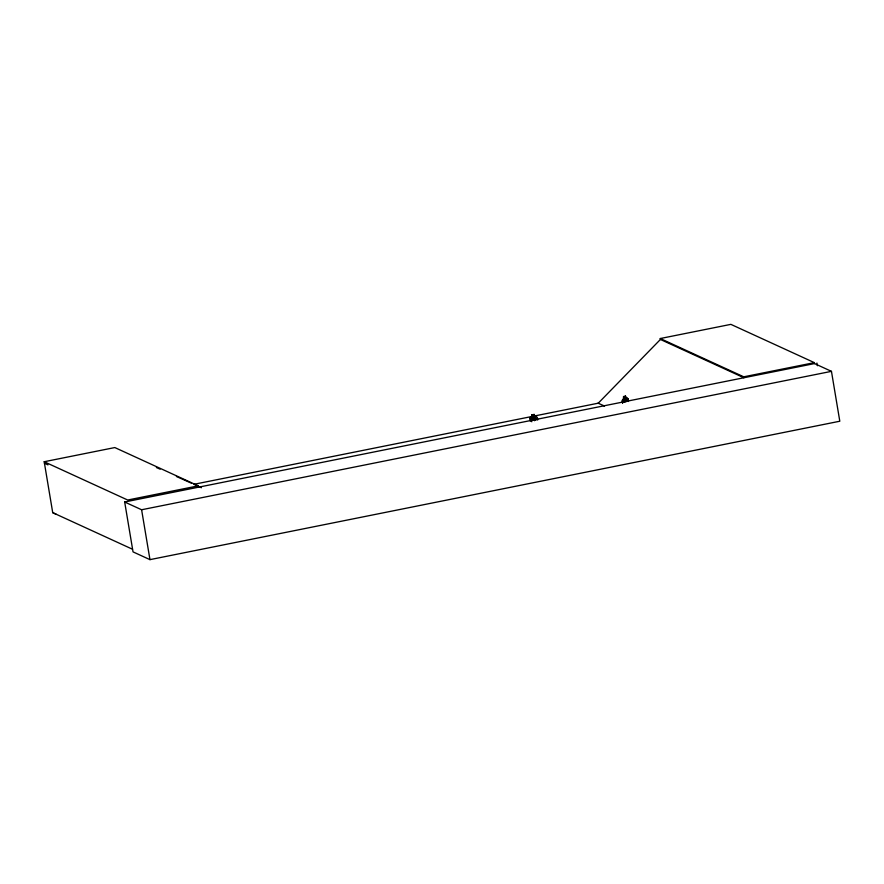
<?xml version="1.0" encoding="UTF-8"?>
<svg xmlns="http://www.w3.org/2000/svg" width="884" height="884" viewBox="0 0 884 884"><rect width="100%" height="100%" fill="white"/><g stroke="black" fill="none" stroke-linecap="round" stroke-linejoin="round"><path stroke-width="1.33" d="M626.259 401.358L626.767 399.17L625.507 401.877L623.441 400.098L624.623 401.822M534.566 420.718L535.638 417.69L533.98 420.243C533.439 417.546 529.582 417.679 532.897 420.11M530.201 419.999L530.853 419.944M536.864 419.049L537.571 418.906M529.958 418.53L530.654 417.579M814.518 363.578L124.677 502.002L133.031 551.881L149.96 559.638L839.8 421.226L831.457 371.346L814.518 363.578L814.363 362.639L730.869 324.362L660.26 338.528L660.414 339.456L598.269 403.181L193.95 484.31L201.408 487.736M532.301 417.336L531.207 418.331L531.781 421.767M623.949 399.016L622.06 400.43L622.502 403.071M627.275 398.176L622.656 399.446L622.612 403.071M56.256 514.333L52.72 512.654L44.2 461.735L114.809 447.558L198.314 485.846L198.359 487.217M198.314 485.846L127.694 500.024L44.2 461.735M660.26 338.528L743.753 376.816L814.363 362.639M124.677 502.002L141.606 509.759L831.457 371.346M625.938 398.463L627.286 398.087L628.071 398.794L628.447 401.458M628.358 400.275L627.971 400.43M622.977 401.767L622.579 401.922M156.38 467.503L160.137 469.183M176.413 476.476L191.441 483.194M660.414 339.456L743.908 377.744L743.753 376.816M597.982 403.115L604.49 406.032M52.72 512.654L132.478 549.229M44.443 463.183L47.979 464.873M625.419 396.109L627.353 401.402M816.938 363.048L817.391 365.722M627.96 398.839L628.402 401.458M625.883 398.562L625.529 396.01L623.485 396.562L623.507 402.463M626.358 401.668L625.971 399.38L624.093 399.944L624.502 402.187M537.638 420.088L537.295 417.414L536.356 416.651L530.599 417.513L529.87 418.508L530.4 421.149M536.356 419.922L534.19 414.541L531.881 414.894L532.29 417.347M534.665 416.916L534.268 414.441L531.781 414.817L532.201 417.281M535.129 420.099L534.743 417.812L532.433 418.154L532.82 420.441M141.606 509.759L149.96 559.638M625.165 396.607L623.971 396.938L624.104 397.756L625.297 397.424L625.165 396.607M533.848 415.005L532.367 415.226L532.511 416.044L533.991 415.823L533.848 415.005"/></g></svg>
